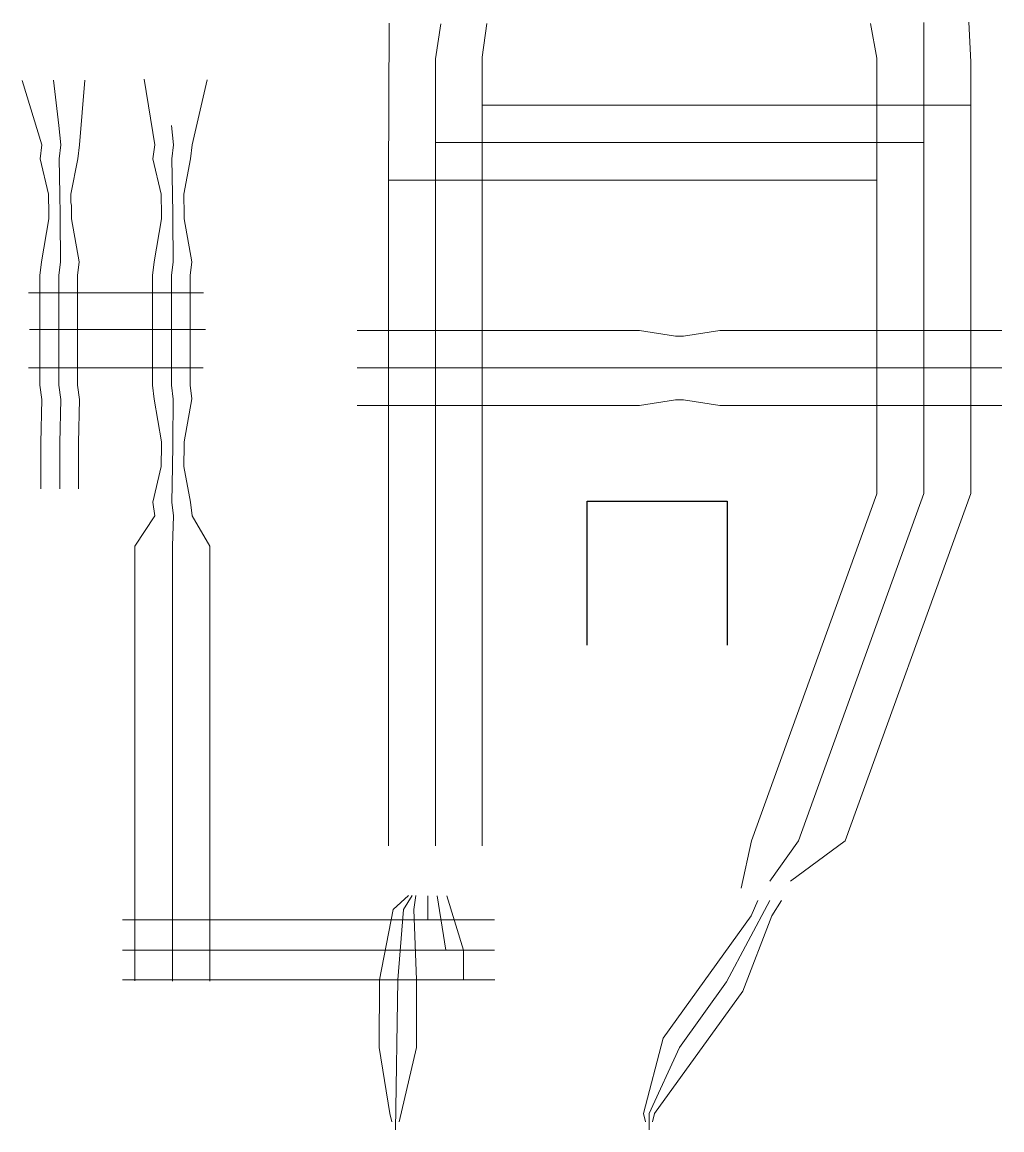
# Model space of a CAD drawing. Header units: millimetres. Extents: x 6884 to 59044, y 5615 to 64609.
import ezdxf

# ---------------------------------------------------------------- set-up
doc = ezdxf.new("R2010")
doc.units = ezdxf.units.MM
doc.layers.add('magnet', color=5, linetype='Continuous', lineweight=20)
doc.layers.add('test', color=7, linetype='Continuous')

msp = doc.modelspace()

# ---------------------------------------------------------------- linework, layer by layer
at = {"layer": 'magnet', "ltscale": 100}
for points in [[(26383.560255, 20745.459327), (26383.560255, 42790.872086), (26383.560255, 49854.088487), (26383.560255, 56192.101168), (26430.205251, 64549.713176)], [(28883.560062, 20745.456361), (28883.560062, 54791.559497), (28883.560062, 60855.83343), (28883.560062, 62654.140313), (29174.073512, 64523.033402)], [(31383.560062, 20745.456361), (31383.560255, 60838.764128), (31383.560255, 60838.537033), (31383.560264, 62747.952423), (31617.386299, 64535.77417)], [(45165.367933, 18492.10526), (45708.973742, 21003.361042), (52383.560255, 39494.929033), (52383.560255, 49854.088487), (52383.560255, 62682.911092), (52055.330621, 64535.269361)], [(46684.116671, 18855.154942), (48208.973549, 21003.358076), (54883.560255, 39500.235699), (54883.560255, 39500.235699), (54883.560255, 39500.235699), (54883.560255, 39500.235699), (54883.565146, 64590.236839)], [(47784.116671, 18855.154942), (50708.973549, 21003.358076), (57389.560081, 39498.686914), (57389.560081, 62493.366761), (57292.665346, 64609.458675)], [(7883.560062, 39753.857674), (7883.560062, 41172.389349), (7883.560062, 42212.619505), (7939.281062, 44517.26763), (7827.839062, 45267.741224), (7827.839062, 51117.267629), (7918.374221, 51846.834383), (8306.060062, 54128.004427), (8306.060062, 54857.004371), (8283.560062, 54987.504427), (8283.560062, 55448.504427), (7848.422763, 57337.851331), (7939.281062, 58067.741224), (6883.856784, 61505.972004)], [(8883.560062, 39753.857674), (8883.560062, 41172.389349), (8883.560062, 42212.619505), (8939.281062, 44517.26763), (8827.839062, 45267.741224), (8827.839062, 51117.267629), (8917.93728, 51846.397443), (8906.060062, 54128.004427), (8906.060062, 54857.004371), (8883.560062, 54936.504495), (8883.560062, 55448.504427), (8846.693291, 57336.121858), (8939.281062, 58067.741224), (8838.560062, 59107.504427), (8550.756709, 61513.796781)], [(9883.560062, 39753.857674), (9883.560062, 41172.389349), (9883.560062, 42212.619505), (9939.281062, 44517.26763), (9827.839062, 45267.741224), (9827.839062, 51117.267629), (9915.203922, 51843.664085), (9506.060062, 54128.004427), (9506.060062, 54857.004371), (9483.560062, 54987.504427), (9483.560062, 55448.504427), (9842.995366, 57332.423933), (9939.281062, 58067.741224), (10216.010058, 61524.680305)], [(12883.396647, 13544.177902), (12883.396647, 27689.571735), (12883.396647, 30690.152945), (12883.396647, 35160.397114), (12883.559869, 36692.508519), (13939.281062, 38317.26763), (13848.422763, 39047.157523), (14283.560062, 40936.504427), (14283.560062, 41448.504358), (14306.060062, 41598.004427), (14306.060062, 41598.004427), (14306.060062, 42257.004427), (13918.374221, 44538.174471), (13827.839062, 45267.741224), (13827.839062, 51117.267629), (13918.374221, 51846.834383), (14306.060062, 54128.004427), (14306.060062, 54857.004371), (14283.560062, 54936.504496), (14283.560062, 55448.504427), (13848.422763, 57337.851331), (13939.281062, 58067.741224), (13386.19792, 61568.942693)], [(16884.43433, 13541.165479), (16884.43433, 27681.939384), (16884.43433, 30715.74695), (16883.559869, 36692.508519), (15939.281062, 38317.26763), (15842.995366, 39052.584921), (15483.560062, 40936.504427), (15483.560062, 41448.504358), (15506.060062, 41598.004427), (15506.060062, 42087.038817), (15506.060062, 42257.004427), (15915.203922, 44541.344769), (15827.839062, 45267.741224), (15827.839062, 51117.267629), (15915.203922, 51843.664085), (15506.060062, 54128.004427), (15506.060062, 54857.004371), (15483.560062, 54936.504496), (15483.560062, 55448.504427), (15842.995366, 57332.423933), (15941.782881, 58078.726462), (16729.956174, 61539.516076)], [(57383.565146, 60192.101168), (31383.560252, 60192.101168)], [(14882.099194, 13540.914634), (14882.099194, 27688.446988), (14882.099194, 30688.842576), (14882.099194, 35172.729969), (14883.560062, 36692.508519), (14939.281062, 38317.26763), (14846.693291, 39048.886996), (14883.560062, 40936.504427), (14883.020873, 41444.319425), (14906.060062, 41598.004427), (14906.060062, 42257.004427), (14917.93728, 44538.611411), (14827.839062, 45267.741224), (14827.839062, 51117.267629), (14917.93728, 51846.397443), (14906.060062, 54128.004427), (14905.156848, 54857.238709), (14883.560062, 54987.504427), (14883.560062, 55448.504427), (14846.693291, 57336.121858), (14939.281062, 58067.741224), (14838.560062, 59107.504427)], [(54883.565146, 58192.101168), (28883.560255, 58192.101168)], [(52383.565146, 56192.101168), (26383.560255, 56192.101168)], [(7223.938116, 50194.826757), (11993.447114, 50194.826757), (16538.222953, 50194.826757)], [(7270.257543, 48241.593843), (11889.3138, 48241.593843), (16642.255746, 48241.593843)], [(59043.51476, 48192.096528), (44021.8112, 48192.096528), (42094.374959, 47892.096528), (41672.700055, 47892.096528), (39745.263815, 48192.096528), (39021.8112, 48192.096528), (37083.537507, 48192.096528), (35683.537507, 48192.096528), (24723.560254, 48192.096528)], [(16523.048347, 46191.654192), (7228.393046, 46191.654192)], [(59043.51476, 46192.096528), (44745.263815, 46192.096528), (44021.8112, 46192.096528), (42094.374959, 46192.287561), (41672.700055, 46192.287561), (39745.263815, 46192.096528), (39021.8112, 46192.096528), (37083.537507, 46192.096528), (35683.537507, 46192.096528), (24723.560254, 46192.096528)], [(59043.51476, 44192.096528), (44745.263815, 44192.096528), (44021.8112, 44192.096528), (42094.374959, 44492.096528), (41672.700055, 44492.096528), (39745.263815, 44192.096528), (39021.8112, 44192.096528), (37083.537507, 44192.096528), (24723.560254, 44192.096528)], [(26564.204593, 6045.037928), (26458.154664, 6492.879413), (25883.156966, 9992.508518), (25903.288682, 13596.341666), (26632.376383, 17356.749946), (27446.614125, 18099.227723)], [(26757.250286, 5615.389447), (26891.197096, 13596.341666), (27182.376383, 17356.749946), (27646.614125, 18099.227723)], [(26950.295979, 6045.037928), (27883.156996, 9992.508518), (27879.105482, 13596.341666), (27732.376383, 17356.749946), (27846.614125, 18099.227723)], [(28486.126818, 18070.030785), (28486.126818, 16792.911585)], [(28986.126818, 18070.030785), (29438.299489, 15192.10526)], [(29486.126818, 18070.030785), (30382.527571, 15192.10526), (30382.527571, 13592.911585)], [(40064.204593, 6045.037928), (39958.154664, 6492.879413), (41017.131566, 10492.508533), (45703.871893, 17006.749946), (46060.70116, 17826.93462)], [(40258.154664, 5615.389447), (40258.154664, 6492.879413), (41883.156971, 9992.508557), (44383.156996, 13492.508518), (46685.70116, 17826.93462)], [(40450.295979, 6045.037928), (40558.154664, 6492.879413), (45249.182399, 12992.508518), (46803.871893, 17006.749946), (47310.70116, 17826.93462)], [(32035.312431, 16794.053544), (12227.867126, 16794.053544)], [(12229.042732, 15192.48546), (32037.787392, 15192.48546)], [(12232.157058, 13596.341666), (32048.429726, 13596.341666)]]:
    msp.add_lwpolyline(points, dxfattribs=at)
at = {"layer": 'test', "ltscale": 100}
msp.add_lwpolyline([(36963.592919, 31423.715075), (36963.592919, 39105.406459), (44419.352203, 39105.406459), (44419.352203, 31423.715075)], dxfattribs=at)

doc.saveas('drawing.dxf')
